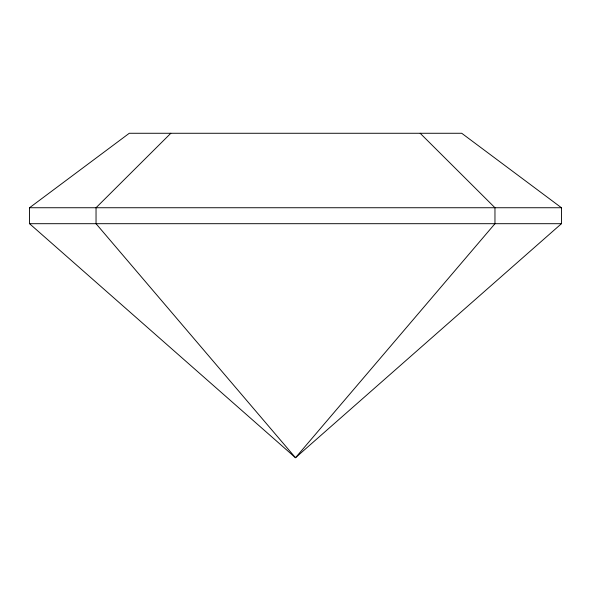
<?xml version="1.0" encoding="UTF-8"?>
<svg xmlns="http://www.w3.org/2000/svg" width="591" height="591" viewBox="0 0 591 591"><rect width="100%" height="100%" fill="white"/><g stroke="black" fill="none" stroke-linecap="round" stroke-linejoin="round"><path stroke-width="0.89" d="M170.836 133.27L96.038 207.737L96.038 223.694L295.5 457.73L561.45 223.694L561.45 207.737L461.719 133.27L129.281 133.27L29.55 207.737L29.55 223.694L295.5 457.73L494.963 223.694L494.963 207.737L420.164 133.27M29.55 207.737L561.45 207.737M29.55 223.694L561.45 223.694"/></g></svg>
